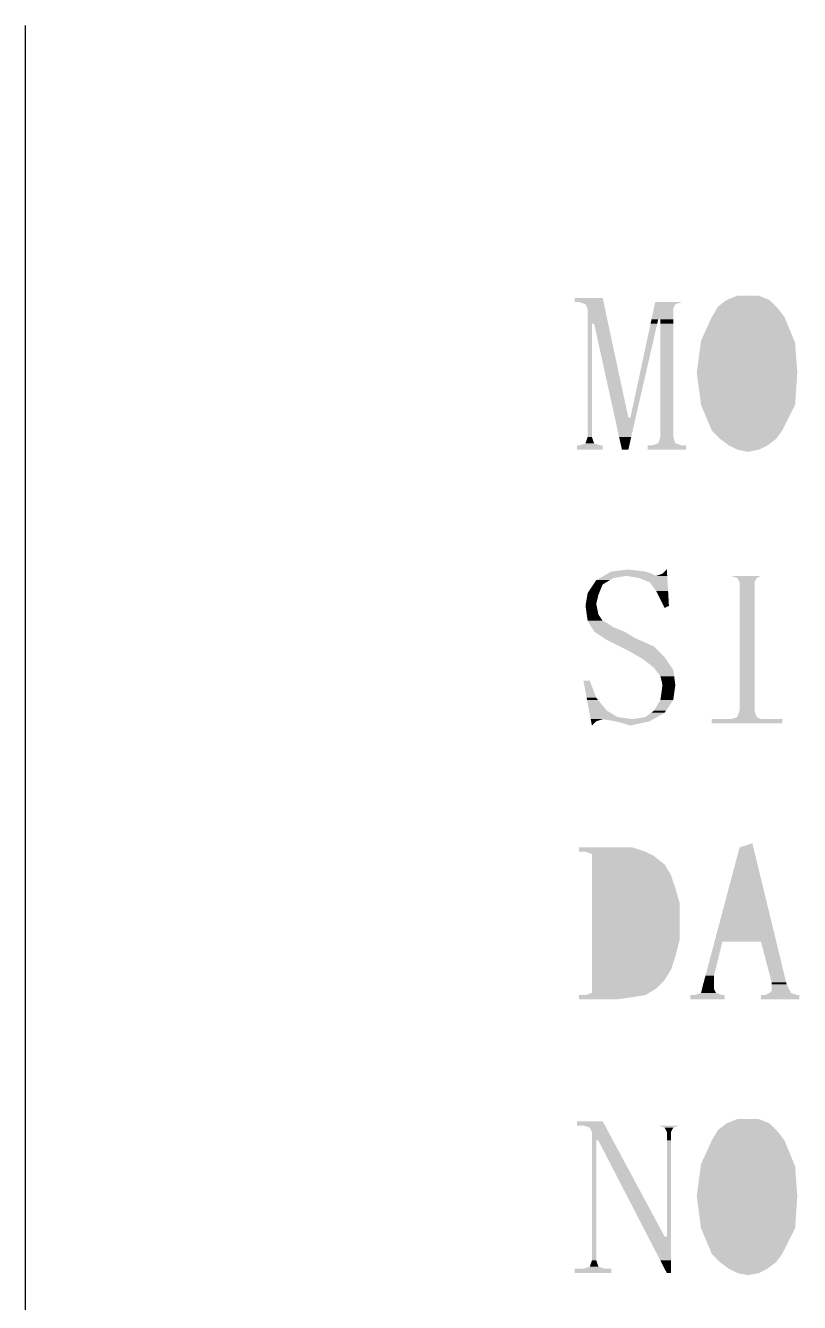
# Model space of a CAD drawing. Extents: x -182 to 198, y -129 to 151.
# Drawn here: x -181.52 to -153.34, y -82.88 to -36.38 of the extents above; entities that cross this region are included whole.
import ezdxf

# ---------------------------------------------------------------- set-up
doc = ezdxf.new("R2010")
doc.units = 0
for name, color, linetype in [('OutLine', 5, 'CONTINUOUS'), ('Text', 1, 'CONTINUOUS'), ('Text_N', 2, 'CONTINUOUS')]:
    doc.layers.add(name, color=color, linetype=linetype)

msp = doc.modelspace()

# ---------------------------------------------------------------- linework, layer by layer
at = {"layer": 'OutLine'}
msp.add_lwpolyline([(-181.523309, -129.382825), (-181.523309, -36.382825)], dxfattribs=at)
at = {"layer": 'Text'}
for points in [[(-161.52368, -46.45406), (-161.52368, -46.29912), (-160.476971, -46.45406), (-160.51022, -46.29912)], [(-161.13506, -46.5328), (-161.36874, -46.45406), (-160.460106, -46.5328), (-160.476971, -46.45406)], [(-158.614643, -46.5328), (-158.597752, -46.45406), (-157.86354, -46.5328), (-157.62986, -46.45406)], [(-156.30398, -46.609), (-155.9941, -46.37786), (-154.204035, -46.609), (-154.43708, -46.37786)], [(-155.9941, -46.37786), (-155.60548, -46.22038), (-154.43708, -46.37786), (-154.8257, -46.22038)], [(-161.05632, -46.68774), (-161.13506, -46.5328), (-160.426908, -46.68774), (-160.460106, -46.5328)], [(-161.05632, -47.07636), (-161.05632, -46.68774), (-160.343596, -47.07636), (-160.426908, -46.68774)], [(-158.731153, -47.07636), (-158.647867, -46.68774), (-157.93974, -47.07636), (-157.93974, -46.68774)], [(-158.647867, -46.68774), (-158.614643, -46.5328), (-157.93974, -46.68774), (-157.86354, -46.5328)], [(-156.53766, -47.00016), (-156.350995, -46.68774), (-153.89098, -47.00016), (-154.12466, -46.68774)], [(-156.350995, -46.68774), (-156.30398, -46.609), (-154.12466, -46.68774), (-154.204035, -46.609)], [(-161.05632, -47.23384), (-161.05632, -47.07636), (-160.309865, -47.23384), (-160.343596, -47.07636)], [(-161.05632, -50.6603), (-161.05632, -47.23384), (-160.90138, -50.6603), (-160.90138, -47.23384)], [(-160.066838, -50.6603), (-160.82264, -47.23384), (-159.5755, -50.6603), (-160.309865, -47.23384)], [(-159.4993, -50.6603), (-158.76491, -47.23384), (-159.307555, -50.6603), (-158.521933, -47.23384)], [(-158.76491, -47.23384), (-158.731153, -47.07636), (-158.521933, -47.23384), (-158.48584, -47.07636)], [(-158.4071, -47.23384), (-158.4071, -47.07636), (-157.93974, -47.23384), (-157.93974, -47.07636)], [(-158.4071, -50.6603), (-158.4071, -47.23384), (-157.93974, -50.6603), (-157.93974, -47.23384)], [(-156.92882, -47.85614), (-156.53766, -47.00016), (-153.535075, -47.85614), (-153.89098, -47.00016)], [(-156.939259, -47.93488), (-156.92882, -47.85614), (-153.50236, -47.93488), (-153.535075, -47.85614)], [(-157.08376, -49.02454), (-156.939259, -47.93488), (-153.42362, -49.02454), (-153.50236, -47.93488)], [(-156.92882, -50.19294), (-157.08376, -49.02454), (-153.50236, -50.19294), (-153.42362, -49.02454)], [(-156.53766, -51.12766), (-156.92882, -50.19294), (-153.96972, -51.12766), (-153.50236, -50.19294)], [(-161.05632, -51.36134), (-161.05632, -50.6603), (-160.90138, -51.36134), (-160.90138, -50.6603)], [(-159.912228, -51.36134), (-160.066838, -50.6603), (-159.468312, -51.36134), (-159.307555, -50.6603)], [(-158.4071, -51.36134), (-158.4071, -50.6603), (-157.93974, -51.36134), (-157.93974, -50.6603)], [(-156.22778, -51.44008), (-156.53766, -51.12766), (-154.2034, -51.44008), (-153.96972, -51.12766)], [(-161.36874, -51.67376), (-161.13506, -51.59502), (-160.58896, -51.67376), (-160.82264, -51.59502)], [(-161.13506, -51.59502), (-161.05632, -51.36134), (-160.82264, -51.59502), (-160.90138, -51.36134)], [(-159.860691, -51.59502), (-159.912228, -51.36134), (-159.521906, -51.59502), (-159.468312, -51.36134)], [(-159.843343, -51.67376), (-159.860691, -51.59502), (-159.539965, -51.67376), (-159.521906, -51.59502)], [(-158.71952, -51.67376), (-158.48584, -51.59502), (-157.62986, -51.67376), (-157.86354, -51.59502)], [(-158.48584, -51.59502), (-158.4071, -51.36134), (-157.86354, -51.59502), (-157.93974, -51.36134)], [(-155.91536, -51.67376), (-156.22778, -51.44008), (-154.51328, -51.67376), (-154.2034, -51.44008)], [(-161.44494, -51.8287), (-161.44494, -51.67376), (-160.51022, -51.8287), (-160.51022, -51.67376)], [(-159.80918, -51.8287), (-159.843343, -51.67376), (-159.5755, -51.8287), (-159.539965, -51.67376)], [(-158.87446, -51.8287), (-158.87446, -51.67376), (-157.47238, -51.8287), (-157.47238, -51.67376)], [(-155.60548, -51.8287), (-155.91536, -51.67376), (-154.8257, -51.8287), (-154.51328, -51.67376)], [(-155.21432, -51.90744), (-155.60548, -51.8287), (-154.8257, -51.8287)], [(-160.20034, -56.26862), (-159.5755, -56.18988), (-158.9532, -56.26862)], [(-158.56458, -56.42356), (-158.3309, -56.34482), (-158.159907, -56.42356), (-158.17342, -56.18988)], [(-160.849158, -56.73598), (-160.796529, -56.65724), (-160.51022, -56.73598), (-160.379258, -56.65724)], [(-160.796529, -56.65724), (-160.7439, -56.5785), (-160.379258, -56.65724), (-160.248295, -56.5785)], [(-160.7439, -56.5785), (-160.61022, -56.5023), (-160.248295, -56.5785), (-160.1216, -56.5023)], [(-160.61022, -56.5023), (-160.472095, -56.42356), (-160.1216, -56.5023), (-159.65424, -56.42356)], [(-160.472095, -56.42356), (-160.333969, -56.34482), (-158.56458, -56.42356), (-158.71952, -56.34482)], [(-160.333969, -56.34482), (-160.20034, -56.26862), (-158.71952, -56.34482), (-158.9532, -56.26862)], [(-159.18688, -56.5023), (-159.65424, -56.42356), (-158.155361, -56.5023), (-158.159907, -56.42356)], [(-158.995745, -56.5785), (-159.18688, -56.5023), (-158.150966, -56.5785), (-158.155361, -56.5023)], [(-158.79826, -56.65724), (-158.995745, -56.5785), (-158.146445, -56.65724), (-158.150966, -56.5785)], [(-158.739357, -56.73598), (-158.79826, -56.65724), (-158.141924, -56.73598), (-158.146445, -56.65724)], [(-155.60548, -56.5023), (-155.83916, -56.42356), (-154.90444, -56.5023), (-154.74696, -56.42356)], [(-155.52674, -56.65724), (-155.60548, -56.5023), (-154.98064, -56.65724), (-154.90444, -56.5023)], [(-155.52674, -61.33084), (-155.52674, -56.65724), (-154.98064, -61.33084), (-154.98064, -56.65724)], [(-161.122208, -57.43702), (-161.069579, -57.1246), (-160.7439, -57.43702), (-160.6677, -57.1246)], [(-161.069579, -57.1246), (-161.05632, -57.04586), (-160.6677, -57.1246), (-160.635772, -57.04586)], [(-161.05632, -57.04586), (-161.005368, -56.96966), (-160.635772, -57.04586), (-160.604886, -56.96966)], [(-161.005368, -56.96966), (-160.849158, -56.73598), (-160.604886, -56.96966), (-160.51022, -56.73598)], [(-158.56458, -56.96966), (-158.739357, -56.73598), (-158.128462, -56.96966), (-158.141924, -56.73598)], [(-158.526302, -57.04586), (-158.56458, -56.96966), (-158.124093, -57.04586), (-158.128462, -56.96966)], [(-158.48678, -57.1246), (-158.526302, -57.04586), (-158.119572, -57.1246), (-158.124093, -57.04586)], [(-158.329935, -57.43702), (-158.48678, -57.1246), (-158.101589, -57.43702), (-158.119572, -57.1246)], [(-161.13506, -57.51322), (-161.122208, -57.43702), (-160.728939, -57.51322), (-160.7439, -57.43702)], [(-161.123681, -57.59196), (-161.13506, -57.51322), (-160.713496, -57.59196), (-160.728939, -57.51322)], [(-161.09, -57.82564), (-161.123681, -57.59196), (-160.6677, -57.82564), (-160.713496, -57.59196)], [(-158.291682, -57.51322), (-158.329935, -57.43702), (-158.09722, -57.51322), (-158.101589, -57.43702)], [(-158.25216, -57.59196), (-158.291682, -57.51322), (-158.09722, -57.51322)], [(-161.05632, -58.05932), (-161.09, -57.82564), (-160.51022, -58.05932), (-160.6677, -57.82564)], [(-161.010473, -58.13552), (-161.05632, -58.05932), (-160.35528, -58.13552), (-160.51022, -58.05932)], [(-160.915782, -58.293), (-161.010473, -58.13552), (-160.1216, -58.293), (-160.35528, -58.13552)], [(-160.82264, -58.44794), (-160.915782, -58.293), (-159.73298, -58.44794), (-160.1216, -58.293)], [(-160.47306, -58.68162), (-160.82264, -58.44794), (-159.34182, -58.68162), (-159.73298, -58.44794)], [(-160.35528, -58.76036), (-160.47306, -58.68162), (-159.165112, -58.76036), (-159.34182, -58.68162)], [(-159.886371, -58.99404), (-160.35528, -58.76036), (-158.64078, -58.99404), (-159.165112, -58.76036)], [(-159.5755, -59.14898), (-159.886371, -58.99404), (-158.48584, -59.14898), (-158.64078, -58.99404)], [(-159.168922, -59.38266), (-159.5755, -59.14898), (-158.25216, -59.38266), (-158.48584, -59.14898)], [(-159.03194, -59.4614), (-159.168922, -59.38266), (-158.199506, -59.4614), (-158.25216, -59.38266)], [(-158.64078, -59.77128), (-159.03194, -59.4614), (-157.992369, -59.77128), (-158.199506, -59.4614)], [(-158.581877, -59.85002), (-158.64078, -59.77128), (-157.93974, -59.85002), (-157.992369, -59.77128)], [(-158.4071, -60.0837), (-158.581877, -59.85002), (-157.907126, -60.0837), (-157.93974, -59.85002)], [(-161.092845, -60.86348), (-161.21126, -60.23864), (-160.7439, -60.86348), (-160.97758, -60.23864)], [(-158.369305, -60.23864), (-158.4071, -60.0837), (-157.885511, -60.23864), (-157.907126, -60.0837)], [(-158.396407, -60.86348), (-158.3309, -60.39612), (-157.929047, -60.86348), (-157.86354, -60.39612)], [(-158.3309, -60.39612), (-158.369305, -60.23864), (-157.86354, -60.39612), (-157.885511, -60.23864)], [(-161.078418, -60.93968), (-161.092845, -60.86348), (-160.680527, -60.93968), (-160.7439, -60.86348)], [(-158.4071, -60.93968), (-158.396407, -60.86348), (-157.93974, -60.93968), (-157.929047, -60.86348)], [(-161.004301, -61.33084), (-161.078418, -60.93968), (-160.35528, -61.33084), (-160.680527, -60.93968)], [(-160.989874, -61.40704), (-161.004301, -61.33084), (-160.228534, -61.40704), (-160.35528, -61.33084)], [(-158.742634, -61.40704), (-158.64078, -61.33084), (-158.25216, -61.40704), (-158.201208, -61.33084)], [(-158.64078, -61.33084), (-158.4071, -60.93968), (-158.201208, -61.33084), (-157.93974, -60.93968)], [(-155.60548, -61.56452), (-155.52674, -61.33084), (-154.90444, -61.56452), (-154.98064, -61.33084)], [(-160.960054, -61.56452), (-160.989874, -61.40704), (-159.96666, -61.56452), (-160.228534, -61.40704)], [(-160.945627, -61.64072), (-160.960054, -61.56452), (-159.42056, -61.64072), (-159.96666, -61.56452)], [(-160.930717, -61.71946), (-160.945627, -61.64072), (-160.7439, -61.71946), (-160.51022, -61.64072)], [(-160.90138, -61.8744), (-160.930717, -61.71946), (-160.7439, -61.71946)], [(-160.04286, -61.71946), (-160.51022, -61.64072), (-158.79826, -61.71946), (-158.660617, -61.64072)], [(-159.4993, -61.8744), (-160.04286, -61.71946), (-158.79826, -61.71946)], [(-159.42056, -61.64072), (-158.9532, -61.56452), (-158.660617, -61.64072), (-158.52742, -61.56452)], [(-158.9532, -61.56452), (-158.742634, -61.40704), (-158.52742, -61.56452), (-158.25216, -61.40704)], [(-156.53766, -61.7982), (-156.53766, -61.64072), (-153.96972, -61.7982), (-153.96972, -61.64072)], [(-155.83916, -61.64072), (-155.60548, -61.56452), (-154.74696, -61.64072), (-154.90444, -61.56452)], [(-161.36874, -66.46926), (-161.36874, -66.31432), (-158.9532, -66.46926), (-159.42056, -66.31432)], [(-160.90138, -66.548), (-161.13506, -66.46926), (-158.79699, -66.548), (-158.9532, -66.46926)], [(-156.436593, -69.74078), (-155.52674, -66.31432), (-154.190116, -69.74078), (-155.05938, -66.15938)], [(-160.90138, -66.62674), (-160.90138, -66.548), (-158.64078, -66.62674), (-158.79699, -66.548)], [(-160.90138, -66.70294), (-160.90138, -66.62674), (-158.5452, -66.70294), (-158.64078, -66.62674)], [(-160.90138, -66.93662), (-160.90138, -66.70294), (-158.25216, -66.93662), (-158.5452, -66.70294)], [(-160.90138, -67.32778), (-160.90138, -66.93662), (-158.01848, -67.32778), (-158.25216, -66.93662)], [(-160.90138, -67.79514), (-160.90138, -67.32778), (-157.86354, -67.79514), (-158.01848, -67.32778)], [(-160.90138, -68.3387), (-160.90138, -67.79514), (-157.70606, -68.3387), (-157.86354, -67.79514)], [(-160.90138, -69.66204), (-160.90138, -68.3387), (-157.70606, -69.66204), (-157.70606, -68.3387)], [(-160.90138, -70.28688), (-160.90138, -69.66204), (-157.86354, -70.28688), (-157.70606, -69.66204)], [(-156.767784, -70.98792), (-156.436593, -69.74078), (-156.46146, -70.98792), (-156.14904, -69.74078)], [(-154.419656, -70.98792), (-154.74696, -69.74078), (-153.887424, -70.98792), (-154.190116, -69.74078)], [(-160.90138, -70.75424), (-160.90138, -70.28688), (-158.01848, -70.75424), (-157.86354, -70.28688)], [(-160.90138, -71.14286), (-160.90138, -70.75424), (-158.25216, -71.14286), (-158.01848, -70.75424)], [(-160.90138, -71.45528), (-160.90138, -71.14286), (-158.56458, -71.45528), (-158.25216, -71.14286)], [(-156.829836, -71.2216), (-156.767784, -70.98792), (-156.46146, -71.2216), (-156.46146, -70.98792)], [(-154.35834, -71.2216), (-154.419656, -70.98792), (-153.830731, -71.2216), (-153.887424, -70.98792)], [(-160.90138, -71.61022), (-160.90138, -71.45528), (-158.822238, -71.61022), (-158.56458, -71.45528)], [(-156.92882, -71.61022), (-156.908957, -71.53148), (-156.38272, -71.61022), (-156.422725, -71.53148)], [(-156.908957, -71.53148), (-156.889755, -71.45528), (-156.422725, -71.53148), (-156.46146, -71.45528)], [(-156.889755, -71.45528), (-156.85008, -71.2978), (-156.46146, -71.45528), (-156.46146, -71.2978)], [(-156.85008, -71.2978), (-156.829836, -71.2216), (-156.46146, -71.2978), (-156.46146, -71.2216)], [(-154.43708, -71.61022), (-154.35834, -71.53148), (-153.6573, -71.61022), (-153.69634, -71.53148)], [(-154.35834, -71.2978), (-154.35834, -71.2216), (-153.81224, -71.2978), (-153.830731, -71.2216)], [(-154.35834, -71.45528), (-154.35834, -71.2978), (-153.73411, -71.45528), (-153.81224, -71.2978)], [(-154.35834, -71.53148), (-154.35834, -71.45528), (-153.69634, -71.53148), (-153.73411, -71.45528)], [(-161.36874, -71.76516), (-161.36874, -71.68896), (-159.42056, -71.76516), (-158.9532, -71.68896)], [(-161.36874, -71.8439), (-161.36874, -71.76516), (-159.96666, -71.8439), (-159.42056, -71.76516)], [(-161.13506, -71.68896), (-160.90138, -71.61022), (-158.9532, -71.68896), (-158.822238, -71.61022)], [(-157.31744, -71.8439), (-157.31744, -71.68896), (-156.07284, -71.8439), (-156.07284, -71.68896)], [(-157.1625, -71.68896), (-156.92882, -71.61022), (-156.14904, -71.68896), (-156.38272, -71.61022)], [(-154.74696, -71.8439), (-154.74696, -71.68896), (-153.34488, -71.8439), (-153.34488, -71.68896)], [(-154.59202, -71.68896), (-154.43708, -71.61022), (-153.42362, -71.68896), (-153.6573, -71.61022)], [(-155.9941, -76.36002), (-155.60548, -76.20508), (-154.43708, -76.36002), (-154.8257, -76.20508)], [(-161.44494, -76.43876), (-161.44494, -76.28382), (-160.426959, -76.43876), (-160.51022, -76.28382)], [(-160.97758, -76.5175), (-161.21126, -76.43876), (-160.384668, -76.5175), (-160.426959, -76.43876)], [(-160.90138, -76.67244), (-160.97758, -76.5175), (-160.301457, -76.67244), (-160.384668, -76.5175)], [(-160.90138, -76.98486), (-160.90138, -76.67244), (-160.13364, -76.98486), (-160.301457, -76.67244)], [(-158.25216, -76.5175), (-158.48584, -76.43876), (-157.93974, -76.5175), (-157.70606, -76.43876)], [(-158.17342, -76.67244), (-158.25216, -76.5175), (-158.01848, -76.67244), (-157.93974, -76.5175)], [(-158.17342, -76.98486), (-158.17342, -76.67244), (-158.01848, -76.98486), (-158.01848, -76.67244)], [(-156.53766, -76.98486), (-156.350995, -76.67244), (-153.89098, -76.98486), (-154.12466, -76.67244)], [(-156.350995, -76.67244), (-156.30398, -76.5937), (-154.12466, -76.67244), (-154.2034, -76.5937)], [(-156.30398, -76.5937), (-155.9941, -76.36002), (-154.2034, -76.5937), (-154.43708, -76.36002)], [(-160.90138, -80.48752), (-160.90138, -76.98486), (-160.7439, -80.48752), (-160.7439, -76.98486)], [(-158.85828, -80.48752), (-160.6677, -76.98486), (-158.25216, -80.48752), (-160.13364, -76.98486)], [(-158.17342, -80.48752), (-158.17342, -76.98486), (-158.01848, -80.48752), (-158.01848, -76.98486)], [(-156.92882, -77.84084), (-156.53766, -76.98486), (-153.535075, -77.84084), (-153.89098, -76.98486)], [(-157.08376, -79.00924), (-156.939259, -77.91958), (-153.42362, -79.00924), (-153.50236, -77.91958)], [(-156.939259, -77.91958), (-156.92882, -77.84084), (-153.50236, -77.91958), (-153.535075, -77.84084)], [(-156.92882, -80.17764), (-157.08376, -79.00924), (-153.50236, -80.17764), (-153.42362, -79.00924)], [(-156.53766, -81.11236), (-156.92882, -80.17764), (-153.96972, -81.11236), (-153.50236, -80.17764)], [(-160.90138, -81.34604), (-160.90138, -80.48752), (-160.7439, -81.34604), (-160.7439, -80.48752)], [(-158.414796, -81.34604), (-158.85828, -80.48752), (-158.01848, -81.34604), (-158.01848, -80.48752)], [(-160.97758, -81.57972), (-160.90138, -81.34604), (-160.6677, -81.57972), (-160.7439, -81.34604)], [(-158.294095, -81.57972), (-158.414796, -81.34604), (-158.01848, -81.57972), (-158.01848, -81.34604)], [(-156.22778, -81.42224), (-156.53766, -81.11236), (-154.2034, -81.42224), (-153.96972, -81.11236)], [(-161.52368, -81.8134), (-161.52368, -81.65592), (-160.20034, -81.8134), (-160.20034, -81.65592)], [(-161.21126, -81.65592), (-160.97758, -81.57972), (-160.43402, -81.65592), (-160.6677, -81.57972)], [(-158.254751, -81.65592), (-158.294095, -81.57972), (-158.01848, -81.65592), (-158.01848, -81.57972)], [(-158.17342, -81.8134), (-158.254751, -81.65592), (-158.01848, -81.8134), (-158.01848, -81.65592)], [(-155.91536, -81.65592), (-156.22778, -81.42224), (-154.51328, -81.65592), (-154.2034, -81.42224)], [(-155.60548, -81.8134), (-155.91536, -81.65592), (-154.8257, -81.8134), (-154.51328, -81.65592)], [(-155.21432, -81.8896), (-155.60548, -81.8134), (-154.8257, -81.8134)]]:
    msp.add_solid(points, dxfattribs=at)
at = {"layer": 'Text_N'}
for points in [[(-155.76042, -46.609), (-154.67076, -46.609), (-155.52674, -46.45406), (-154.90444, -46.45406)], [(-156.14904, -47.07636), (-154.319275, -47.07636), (-155.972815, -46.84268), (-154.43708, -46.84268)], [(-155.972815, -46.84268), (-154.43708, -46.84268), (-155.91536, -46.76648), (-154.51328, -46.76648)], [(-155.91536, -46.76648), (-154.51328, -46.76648), (-155.76042, -46.609), (-154.67076, -46.609)], [(-156.22778, -47.46752), (-154.223034, -47.46752), (-156.16489, -47.1551), (-154.2796, -47.1551)], [(-156.16489, -47.1551), (-154.2796, -47.1551), (-156.14904, -47.07636), (-154.319275, -47.07636)], [(-156.38272, -47.93488), (-154.138452, -47.93488), (-156.22778, -47.46752), (-154.223034, -47.46752)], [(-156.38272, -48.01108), (-154.12466, -48.01108), (-156.38272, -47.93488), (-154.138452, -47.93488)], [(-156.38272, -48.40224), (-154.094256, -48.40224), (-156.38272, -48.01108), (-154.12466, -48.01108)], [(-156.46146, -49.02454), (-154.04592, -49.02454), (-156.38272, -48.40224), (-154.094256, -48.40224)], [(-156.38272, -49.72558), (-154.04592, -49.72558), (-156.46146, -49.02454), (-154.04592, -49.02454)], [(-156.38272, -50.27168), (-154.12466, -50.27168), (-156.38272, -49.72558), (-154.04592, -49.72558)], [(-156.22778, -50.73904), (-154.2034, -50.73904), (-156.38272, -50.27168), (-154.12466, -50.27168)], [(-156.07284, -51.04892), (-154.326946, -51.04892), (-156.22778, -50.73904), (-154.2034, -50.73904)], [(-156.03314, -51.12766), (-154.35834, -51.12766), (-156.07284, -51.04892), (-154.326946, -51.04892)], [(-155.91536, -51.36134), (-154.552625, -51.36134), (-156.03314, -51.12766), (-154.35834, -51.12766)], [(-155.68168, -51.51628), (-154.681479, -51.51628), (-155.91536, -51.36134), (-154.552625, -51.36134)], [(-155.56484, -51.59502), (-154.74696, -51.59502), (-155.68168, -51.51628), (-154.681479, -51.51628)], [(-155.448, -51.67376), (-155.21432, -51.67376), (-155.56484, -51.59502), (-154.74696, -51.59502)], [(-160.27908, -66.62674), (-159.26562, -66.62674), (-160.20034, -66.548), (-159.88792, -66.46926)], [(-160.35528, -66.70294), (-159.158534, -66.70294), (-160.27908, -66.62674), (-159.26562, -66.62674)], [(-160.35528, -67.01536), (-158.71952, -67.01536), (-160.35528, -66.70294), (-159.158534, -66.70294)], [(-156.14904, -69.58584), (-154.74696, -69.58584), (-155.448, -66.86042), (-155.3718, -66.86042)], [(-160.35528, -67.40398), (-158.56458, -67.40398), (-160.35528, -67.01536), (-158.71952, -67.01536)], [(-160.35528, -67.79514), (-158.4071, -67.79514), (-160.35528, -67.40398), (-158.56458, -67.40398)], [(-160.35528, -68.3387), (-158.3309, -68.3387), (-160.35528, -67.79514), (-158.4071, -67.79514)], [(-160.35528, -69.03974), (-158.3309, -69.03974), (-160.35528, -68.3387), (-158.3309, -68.3387)], [(-160.35528, -69.74078), (-158.3309, -69.74078), (-160.35528, -69.03974), (-158.3309, -69.03974)], [(-160.35528, -70.36308), (-158.4071, -70.36308), (-160.35528, -69.74078), (-158.3309, -69.74078)], [(-160.35528, -70.75424), (-158.56458, -70.75424), (-160.35528, -70.36308), (-158.4071, -70.36308)], [(-160.35528, -71.14286), (-158.79826, -71.14286), (-160.35528, -70.75424), (-158.56458, -70.75424)], [(-160.35528, -71.37654), (-159.125082, -71.37654), (-160.35528, -71.14286), (-158.79826, -71.14286)], [(-160.303058, -71.53148), (-159.34182, -71.53148), (-160.35528, -71.37654), (-159.125082, -71.37654)], [(-160.27654, -71.61022), (-159.65424, -71.61022), (-160.303058, -71.53148), (-159.34182, -71.53148)], [(-159.96666, -71.68896), (-159.65424, -71.61022), (-160.27654, -71.61022)], [(-155.91536, -76.75118), (-154.51328, -76.75118), (-155.76042, -76.5937), (-154.67076, -76.5937)], [(-155.76042, -76.5937), (-154.67076, -76.5937), (-155.52674, -76.43876), (-154.90444, -76.43876)], [(-156.22778, -77.45222), (-154.223034, -77.45222), (-156.16489, -77.1398), (-154.2796, -77.1398)], [(-156.16489, -77.1398), (-154.2796, -77.1398), (-156.14904, -77.06106), (-154.319275, -77.06106)], [(-156.14904, -77.06106), (-154.319275, -77.06106), (-155.972815, -76.82738), (-154.43708, -76.82738)], [(-155.972815, -76.82738), (-154.43708, -76.82738), (-155.91536, -76.75118), (-154.51328, -76.75118)], [(-156.38272, -77.91958), (-154.138452, -77.91958), (-156.22778, -77.45222), (-154.223034, -77.45222)], [(-156.38272, -77.99578), (-154.12466, -77.99578), (-156.38272, -77.91958), (-154.138452, -77.91958)], [(-156.38272, -78.38694), (-154.094256, -78.38694), (-156.38272, -77.99578), (-154.12466, -77.99578)], [(-156.46146, -79.00924), (-154.04592, -79.00924), (-156.38272, -78.38694), (-154.094256, -78.38694)], [(-156.38272, -79.71028), (-154.04592, -79.71028), (-156.46146, -79.00924), (-154.04592, -79.00924)], [(-156.38272, -80.25384), (-154.12466, -80.25384), (-156.38272, -79.71028), (-154.04592, -79.71028)], [(-156.22778, -80.7212), (-154.2034, -80.7212), (-156.38272, -80.25384), (-154.12466, -80.25384)], [(-156.07284, -81.03362), (-154.327149, -81.03362), (-156.22778, -80.7212), (-154.2034, -80.7212)], [(-156.03314, -81.11236), (-154.35834, -81.11236), (-156.07284, -81.03362), (-154.327149, -81.03362)], [(-155.91536, -81.34604), (-154.55265, -81.34604), (-156.03314, -81.11236), (-154.35834, -81.11236)], [(-155.56291, -81.57972), (-154.74696, -81.57972), (-155.91536, -81.34604), (-154.55265, -81.34604)], [(-155.448, -81.65592), (-155.21432, -81.65592), (-155.56291, -81.57972), (-154.74696, -81.57972)]]:
    msp.add_solid(points, dxfattribs=at)

doc.saveas('drawing.dxf')
